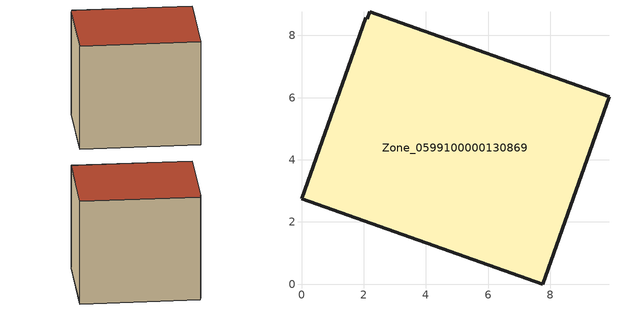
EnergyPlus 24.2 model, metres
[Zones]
Zone_0599100000130869
 floor ground (C_G): 2.2,8.76 9.89,6.02 7.76,0 0,2.75 2.07,8.57 2.12,8.54 z0.55
 wall outside (C_F): 7.76,0 9.89,6.02 2.2,8.76 2.12,8.54 2.07,8.57 0,2.75 7.76,0 z0.55:8.05
 roof outside (C_R): 9.89,6.02 2.2,8.76 2.12,8.54 2.07,8.57 0,2.75 7.76,0 z8.05
[BUILDING]
Pand.0599100000130869: North Axis=0; Terrain=City; Loads Convergence Tolerance Value=0.04; Temperature Convergence Tolerance Value=0.4; Solar Distribution=FullExterior; Maximum Number of Warmup Days=25; Minimum Number of Warmup Days=1
[Site:Location]
Rotterdam.The.Hague.AP_ZH_NLD Design_Conditions: Latitude=51.96; Longitude=4.45; Time Zone=1; Elevation=-4.5
[SITE:GROUNDTEMPERATURE:BUILDINGSURFACE]
18, 18, 18, 18, 18, 18, 18, 18, 18, 18, 18, 18
[MATERIAL] Thermal Absorptance=0.9; Solar Absorptance=0.7; Visible Absorptance=0.7
Name | Roughness | Thickness | Conductivity | Density | Specific Heat
G.TC.1965-1974 | MediumSmooth | 0.15 | 0.882353 | 540 | 1210
F.TC.1965-1974 | Rough | 0.3 | 0.697674 | 1920 | 840
R.TC.1965-1974 | MediumRough | 0.2 | 0.232558 | 1500 | 1000
[CONSTRUCTION]
C_G: G.TC.1965-1974
C_F: F.TC.1965-1974
C_R: R.TC.1965-1974
[ZONE]
Zone_0599100000130869: Type=1; Multiplier=1; Ceiling Height=Autocalculate; Volume=Autocalculate; Floor Area=autocalculate; Part of Total Floor Area=Yes
[ZONEINFILTRATION:DESIGNFLOWRATE]
Infil_Zone_0599100000130869: Zone or ZoneList or Space or SpaceList=Zone_0599100000130869; Schedule=AlwaysOn; Design Flow Rate Calculation Method=Flow/Area; Flow Rate per Floor Area=0.003; Constant Term Coefficient=1; Temperature Term Coefficient=0; Velocity Term Coefficient=0; Velocity Squared Term Coefficient=0
[HVACTEMPLATE:ZONE:IDEALLOADSAIRSYSTEM]
Zone_0599100000130869: Maximum Heating Supply Air Temperature=50; Minimum Cooling Supply Air Temperature=13; Maximum Heating Supply Air Humidity Ratio=0.0156; Minimum Cooling Supply Air Humidity Ratio=0.0077; Heating Limit=NoLimit; Cooling Limit=NoLimit; Dehumidification Control Type=ConstantSensibleHeatRatio; Cooling Sensible Heat Ratio=0.7; Dehumidification Setpoint=60; Humidification Control Type=None; Humidification Setpoint=30; Outdoor Air Method=None; Outdoor Air Flow Rate per Person=0.00944; Outdoor Air Flow Rate per Zone Floor Area=0; Outdoor Air Flow Rate per Zone=0; Demand Controlled Ventilation Type=None; Outdoor Air Economizer Type=NoEconomizer; Heat Recovery Type=None; Sensible Heat Recovery Effectiveness=0.7; Latent Heat Recovery Effectiveness=0.65
[ZONECONTROL:THERMOSTAT]
ThermostatControl_Zone_0599100000130869: Zone or ZoneList=Zone_0599100000130869; Control Type Schedule=DualSetpointControlType; Control 1=Thermostat_Zone_0599100000130869; Temperature Difference Between Cutout And Setpoint=0
[THERMOSTATSETPOINT:DUALSETPOINT]
Thermostat_Zone_0599100000130869: Heating Setpoint Temperature Schedule=HeatingSetpoint_Zone_0599100000130869; Cooling Setpoint Temperature Schedule=CoolingSetpoint_Zone_0599100000130869
[SCHEDULE:COMPACT]
HeatingSetpoint_Zone_0599100000130869: Through: 12/31, For: AllDays, Until: 24:00, 21
CoolingSetpoint_Zone_0599100000130869: Through: 12/31, For: AllDays, Until: 24:00, 24
DualSetpointControlType: Through: 12/31, For: AllDays, Until: 24:00, 4
AlwaysOn: Through: 12/31, For: AllDays, Until: 24:00, 1
